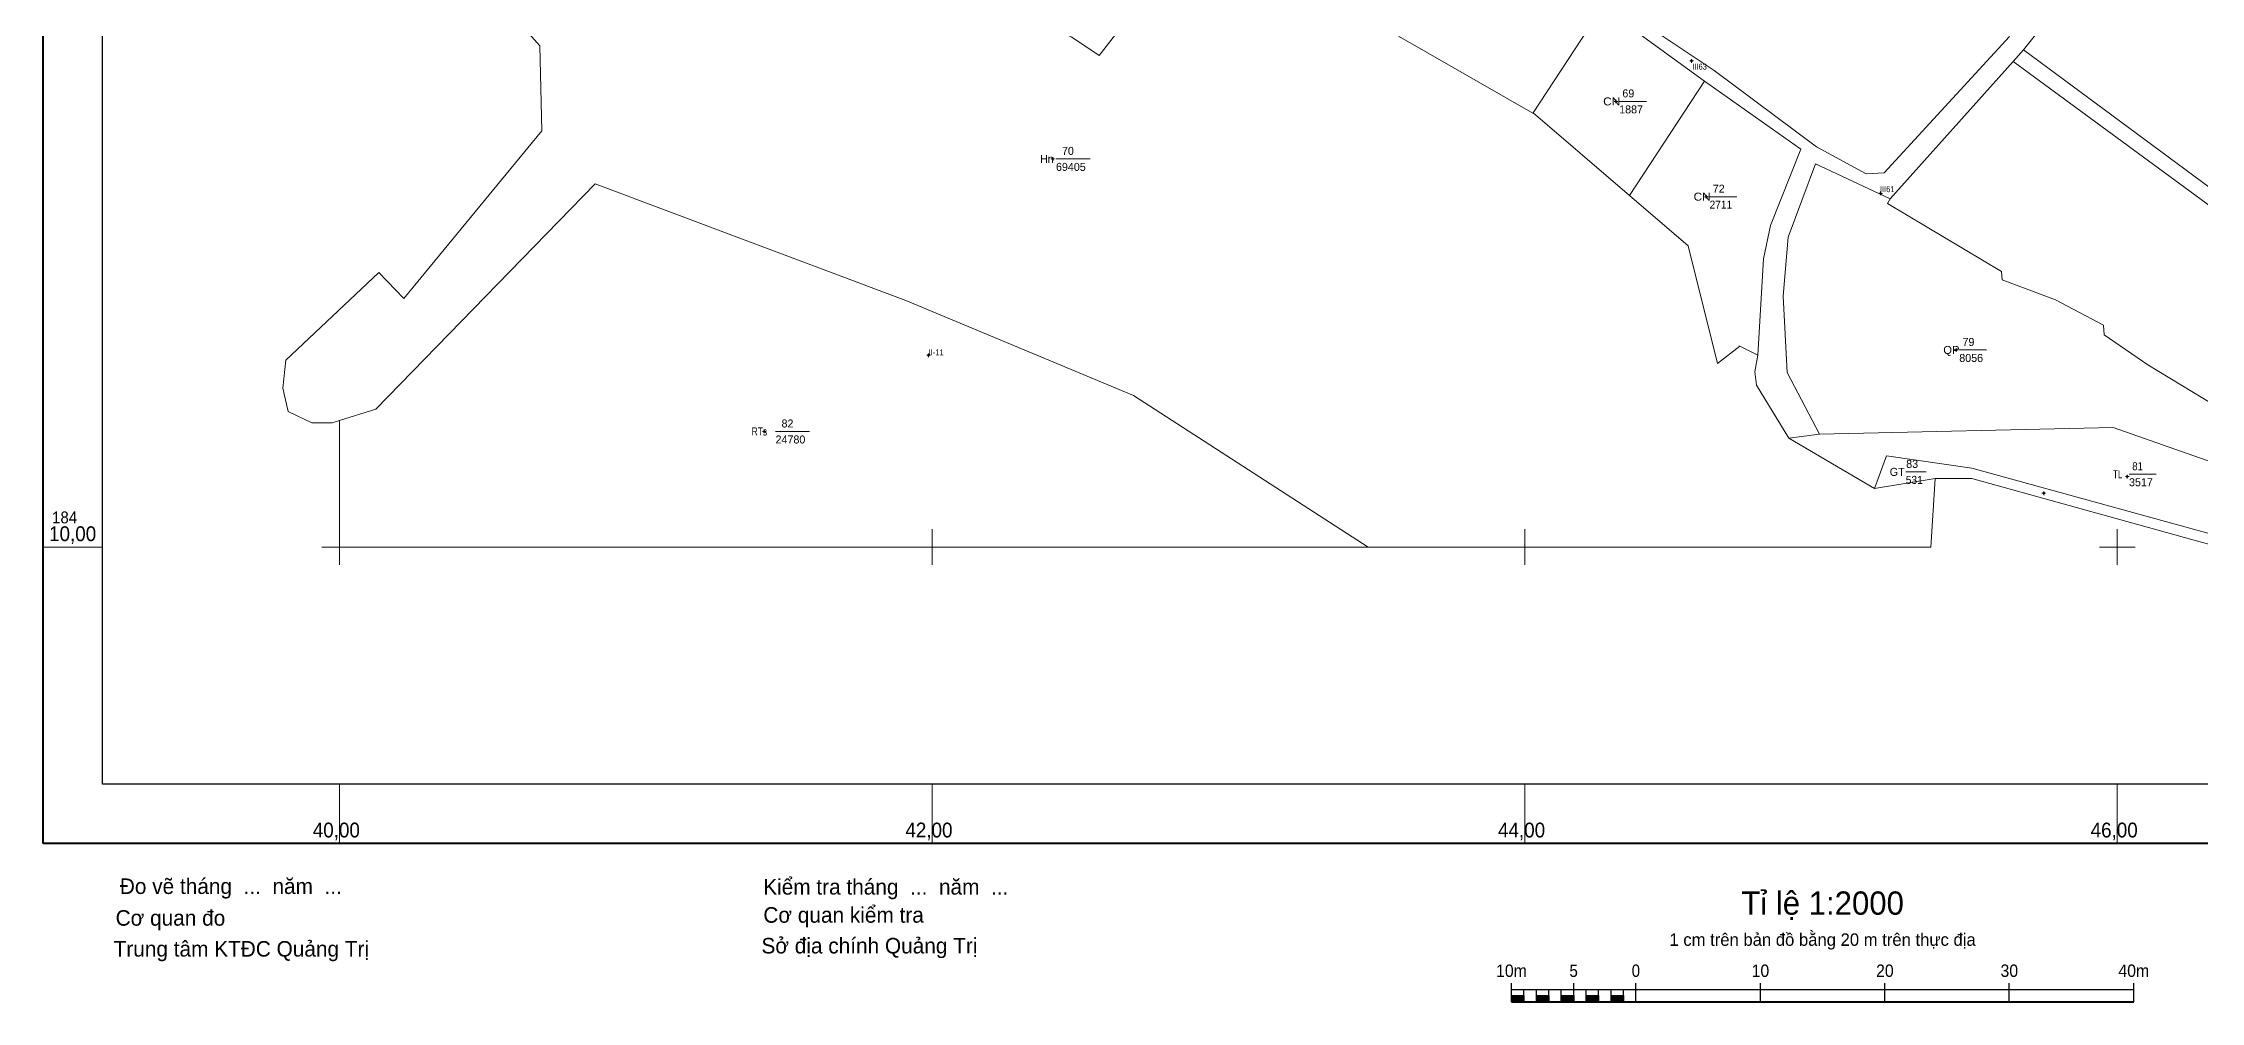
# Model space of a CAD drawing. Header units: metres. Extents: x 363900 to 365100, y 1840847 to 1842172.
# Drawn here: x 363900 to 364628, y 1840847 to 1841170 of the extents above; entities that cross this region are included whole.
import ezdxf
from ezdxf.enums import TextEntityAlignment as Align

# ---------------------------------------------------------------- set-up
doc = ezdxf.new("R2010")
doc.units = ezdxf.units.M
doc.header["$LTSCALE"] = 1.1
for name, color, linetype, lineweight in [('10', 7, 'Continuous', 13), ('11', 7, 'Continuous', 13), ('13', 7, 'Continuous', 13), ('34', 7, 'Continuous', 13), ('63', 7, 'Continuous', 13)]:
    doc.layers.add(name, color=color, linetype=linetype, lineweight=lineweight)
doc.layers.add('12', color=7, linetype='Continuous')

msp = doc.modelspace()

# ---------------------------------------------------------------- hatches: boundary and pattern name
at = {"layer": '10'}
for points in [[(364456.377, 1841164.049, 1), (364456.227, 1841164.049, 1)], [(364520.177, 1841119.362, 1), (364520.027, 1841119.362, 1)], [(364198.908, 1841064.707, 1), (364198.758, 1841064.707, 1)]]:
    msp.add_hatch(color=256, dxfattribs=at).paths.add_polyline_path(points)
at = {"layer": '11'}
for points in [[(364430.865, 1841150.39, 1), (364430.715, 1841150.39, 1)], [(364430.865, 1841150.39, 1), (364430.715, 1841150.39, 1)], [(364240.795, 1841130.99, 1), (364240.645, 1841130.99, 1)], [(364240.795, 1841130.99, 1), (364240.645, 1841130.99, 1)], [(364461.375, 1841118.24, 1), (364461.225, 1841118.24, 1)], [(364461.375, 1841118.24, 1), (364461.225, 1841118.24, 1)], [(364545.645, 1841066.51, 1), (364545.495, 1841066.51, 1)], [(364545.645, 1841066.51, 1), (364545.495, 1841066.51, 1)], [(364143.455, 1841039, 1), (364143.305, 1841039, 1)], [(364143.455, 1841039, 1), (364143.305, 1841039, 1)], [(364603.455, 1841023.8, 1), (364603.305, 1841023.8, 1)], [(364603.455, 1841023.8, 1), (364603.305, 1841023.8, 1)], [(364575.265, 1841018.16, 1), (364575.115, 1841018.16, 1)], [(364575.265, 1841018.16, 1), (364575.115, 1841018.16, 1)]]:
    msp.add_hatch(color=256, dxfattribs=at).paths.add_polyline_path(points)
at = {"layer": '63'}
for points in [[(364395.55, 1840846.52), (364395.55, 1840848.62), (364399.75, 1840848.62), (364399.75, 1840846.52)], [(364403.95, 1840846.52), (364403.95, 1840848.62), (364408.15, 1840848.62), (364408.15, 1840846.52)], [(364412.35, 1840846.52), (364412.35, 1840848.62), (364416.55, 1840848.62), (364416.55, 1840846.52)], [(364420.75, 1840846.52), (364420.75, 1840848.62), (364424.95, 1840848.62), (364424.95, 1840846.52)], [(364429.15, 1840846.52), (364429.15, 1840848.62), (364433.35, 1840848.62), (364433.35, 1840846.52)]]:
    msp.add_hatch(color=256, dxfattribs=at).paths.add_polyline_path(points)

# ---------------------------------------------------------------- linework, layer by layer
at = {"layer": '10'}
for p, q in [((364455.99, 1841164.05), (364455.68, 1841164.05)), ((364456.3, 1841164.67), (364456.3, 1841164.36)), ((364456.3, 1841163.74), (364456.3, 1841163.42)), ((364456.93, 1841164.05), (364456.61, 1841164.05)), ((364519.79, 1841119.36), (364519.48, 1841119.36)), ((364520.1, 1841119.99), (364520.1, 1841119.67)), ((364520.1, 1841119.05), (364520.1, 1841118.74)), ((364520.73, 1841119.36), (364520.41, 1841119.36)), ((364198.52, 1841064.71), (364198.21, 1841064.71)), ((364198.83, 1841065.33), (364198.83, 1841065.02)), ((364198.83, 1841064.39), (364198.83, 1841064.08)), ((364199.46, 1841064.71), (364199.15, 1841064.71))]:
    msp.add_line(p, q, dxfattribs=at)
for centre, radius in [((364456.302, 1841164.049), 0.312), ((364456.302, 1841164.049), 0.075), ((364520.102, 1841119.362), 0.312), ((364520.102, 1841119.362), 0.075), ((364198.833, 1841064.707), 0.312), ((364198.833, 1841064.707), 0.075)]:
    msp.add_circle(centre, radius, dxfattribs=at)
at = {"layer": '11'}
for p, q in [((364430.48, 1841150.39), (364430.16, 1841150.39)), ((364430.48, 1841150.39), (364430.16, 1841150.39)), ((364430.79, 1841151.02), (364430.79, 1841150.7)), ((364430.79, 1841151.02), (364430.79, 1841150.7)), ((364430.79, 1841150.08), (364430.79, 1841149.76)), ((364430.79, 1841150.08), (364430.79, 1841149.76)), ((364431.42, 1841150.39), (364431.1, 1841150.39)), ((364431.42, 1841150.39), (364431.1, 1841150.39)), ((364240.41, 1841130.99), (364240.1, 1841130.99)), ((364240.41, 1841130.99), (364240.1, 1841130.99)), ((364240.72, 1841131.62), (364240.72, 1841131.3)), ((364240.72, 1841131.62), (364240.72, 1841131.3)), ((364240.72, 1841130.68), (364240.72, 1841130.36)), ((364240.72, 1841130.68), (364240.72, 1841130.36)), ((364241.34, 1841130.99), (364241.03, 1841130.99)), ((364241.34, 1841130.99), (364241.03, 1841130.99)), ((364460.99, 1841118.24), (364460.68, 1841118.24)), ((364460.99, 1841118.24), (364460.68, 1841118.24)), ((364461.3, 1841118.86), (364461.3, 1841118.55)), ((364461.3, 1841118.86), (364461.3, 1841118.55)), ((364461.3, 1841117.93), (364461.3, 1841117.62)), ((364461.3, 1841117.93), (364461.3, 1841117.62)), ((364461.92, 1841118.24), (364461.61, 1841118.24)), ((364461.92, 1841118.24), (364461.61, 1841118.24)), ((364545.26, 1841066.51), (364544.94, 1841066.51)), ((364545.26, 1841066.51), (364544.94, 1841066.51)), ((364545.57, 1841067.14), (364545.57, 1841066.82)), ((364545.57, 1841067.14), (364545.57, 1841066.82)), ((364546.2, 1841066.51), (364545.88, 1841066.51)), ((364546.2, 1841066.51), (364545.88, 1841066.51)), ((364545.57, 1841066.2), (364545.57, 1841065.88)), ((364545.57, 1841066.2), (364545.57, 1841065.88)), ((364143.07, 1841039), (364142.76, 1841039)), ((364143.07, 1841039), (364142.76, 1841039)), ((364143.38, 1841039.62), (364143.38, 1841039.31)), ((364143.38, 1841039.62), (364143.38, 1841039.31)), ((364143.38, 1841038.69), (364143.38, 1841038.38)), ((364143.38, 1841038.69), (364143.38, 1841038.38)), ((364144, 1841039), (364143.69, 1841039)), ((364144, 1841039), (364143.69, 1841039)), ((364603.07, 1841023.8), (364602.76, 1841023.8)), ((364603.07, 1841023.8), (364602.76, 1841023.8)), ((364603.38, 1841024.42), (364603.38, 1841024.11)), ((364603.38, 1841024.42), (364603.38, 1841024.11)), ((364603.38, 1841023.49), (364603.38, 1841023.18)), ((364603.38, 1841023.49), (364603.38, 1841023.18)), ((364604, 1841023.8), (364603.69, 1841023.8)), ((364604, 1841023.8), (364603.69, 1841023.8)), ((364574.88, 1841018.16), (364574.56, 1841018.16)), ((364574.88, 1841018.16), (364574.56, 1841018.16)), ((364575.19, 1841018.78), (364575.19, 1841018.47)), ((364575.19, 1841018.78), (364575.19, 1841018.47)), ((364575.19, 1841017.85), (364575.19, 1841017.54)), ((364575.19, 1841017.85), (364575.19, 1841017.54)), ((364575.82, 1841018.16), (364575.5, 1841018.16)), ((364575.82, 1841018.16), (364575.5, 1841018.16))]:
    msp.add_line(p, q, dxfattribs=at)
for points in [[(364430.79, 1841150.7), (364430.48, 1841150.39), (364430.79, 1841150.08), (364431.1, 1841150.39)], [(364430.79, 1841150.7), (364430.48, 1841150.39), (364430.79, 1841150.08), (364431.1, 1841150.39)], [(364240.72, 1841131.3), (364240.41, 1841130.99), (364240.72, 1841130.68), (364241.03, 1841130.99)], [(364240.72, 1841131.3), (364240.41, 1841130.99), (364240.72, 1841130.68), (364241.03, 1841130.99)], [(364461.3, 1841118.55), (364460.99, 1841118.24), (364461.3, 1841117.93), (364461.61, 1841118.24)], [(364461.3, 1841118.55), (364460.99, 1841118.24), (364461.3, 1841117.93), (364461.61, 1841118.24)], [(364545.57, 1841066.82), (364545.26, 1841066.51), (364545.57, 1841066.2), (364545.88, 1841066.51)], [(364545.57, 1841066.82), (364545.26, 1841066.51), (364545.57, 1841066.2), (364545.88, 1841066.51)], [(364143.38, 1841039.31), (364143.07, 1841039), (364143.38, 1841038.69), (364143.69, 1841039)], [(364143.38, 1841039.31), (364143.07, 1841039), (364143.38, 1841038.69), (364143.69, 1841039)], [(364603.38, 1841024.11), (364603.07, 1841023.8), (364603.38, 1841023.49), (364603.69, 1841023.8)], [(364603.38, 1841024.11), (364603.07, 1841023.8), (364603.38, 1841023.49), (364603.69, 1841023.8)], [(364575.19, 1841018.47), (364574.88, 1841018.16), (364575.19, 1841017.85), (364575.5, 1841018.16)], [(364575.19, 1841018.47), (364574.88, 1841018.16), (364575.19, 1841017.85), (364575.5, 1841018.16)]]:
    msp.add_lwpolyline(points, close=True, dxfattribs=at)
for centre in [(364430.79, 1841150.39), (364430.79, 1841150.39), (364240.72, 1841130.99), (364240.72, 1841130.99), (364461.3, 1841118.24), (364461.3, 1841118.24), (364545.57, 1841066.51), (364545.57, 1841066.51), (364143.38, 1841039), (364143.38, 1841039), (364603.38, 1841023.8), (364603.38, 1841023.8), (364575.19, 1841018.16), (364575.19, 1841018.16)]:
    msp.add_circle(centre, 0.075, dxfattribs=at)
at = {"layer": '13'}
for p, q in [((364431.89, 1841150.39), (364441.07, 1841150.39)), ((364241.82, 1841130.99), (364253.3, 1841130.99)), ((364462.4, 1841118.24), (364471.58, 1841118.24)), ((364546.67, 1841066.51), (364555.85, 1841066.51)), ((364147.18, 1841039), (364158.66, 1841039)), ((364528.61, 1841025.36), (364535.5, 1841025.36)), ((364603.96, 1841024.57), (364613.14, 1841024.57))]:
    msp.add_line(p, q, dxfattribs=at)
at = {"layer": '34'}
for p, q in [((364402.86, 1841146.58), (364426.24, 1841182.19)), ((364460.7, 1841157.23), (364426.24, 1841182.19)), ((364564.8, 1841163.8), (364523.39, 1841117.53)), ((364460.7, 1841157.23), (364435.36, 1841118.61)), ((364402.86, 1841146.58), (364435.36, 1841118.61)), ((364499.45, 1841038.08), (364489.11, 1841036.73))]:
    msp.add_line(p, q, dxfattribs=at)
for points in [[(364031.66, 1841318.12), (364022.59, 1841320.22), (363996.89, 1841318.01), (364000, 1841308.84), (364001.88, 1841303.29), (363965.46, 1841287.6), (363969.16, 1841265.83), (363988.85, 1841257.66), (364067.63, 1841169.14), (364068.31, 1841140.51), (364021.71, 1841083.82), (364013.27, 1841092.61), (363981.92, 1841063.07), (363980.85, 1841053.65), (363982.74, 1841045.71), (363990.69, 1841041.93), (363997.51, 1841041.93), (364000, 1841042.7)], [(364412.66, 1841296.27), (364362.55, 1841234.41), (364428.14, 1841184.77), (364463.99, 1841160.85), (364498.47, 1841135.1), (364515.26, 1841125.99), (364521.27, 1841126.33), (364563.67, 1841172.28)], [(364927.73, 1840955.09), (364717.68, 1841122.79), (364606.02, 1841214.93), (364568.39, 1841167.81)], [(364264.32, 1841175.97), (364256.41, 1841165.87), (364247.16, 1841172.07), (364174.6, 1841205.8)], [(364357.38, 1841172.43), (364402.79, 1841146.47), (364402.86, 1841146.58)], [(364795.29, 1841000), (364568.39, 1841167.81), (364564.8, 1841163.8)], [(364709.42, 1841000), (364770.18, 1840961.11), (364790.45, 1840998.28), (364788.11, 1841000), (364564.8, 1841163.8)], [(364478.68, 1841064.75), (364480.63, 1841097.27), (364482.95, 1841108.53), (364493.19, 1841134.24), (364460.7, 1841157.23)], [(364499.45, 1841038.08), (364488.57, 1841058.85), (364487.26, 1841084.69), (364488.92, 1841104.55), (364498.17, 1841129.3), (364523.39, 1841117.53)], [(364347.21, 1841000), (364268.01, 1841051.12), (364191.16, 1841083.18), (364086.27, 1841122.59), (364012.26, 1841046.49), (364000, 1841042.7)], [(364435.36, 1841118.61), (364455.12, 1841101.6), (364465.03, 1841061.93), (364472.65, 1841067.76), (364478.68, 1841064.75)], [(364646.98, 1841023.31), (364648.63, 1841029.49), (364659.88, 1841023.05), (364662.78, 1841029.87), (364643.75, 1841041.2), (364610.35, 1841061.5), (364595.52, 1841071.58), (364595.38, 1841074.9), (364579.19, 1841083.37), (364561.16, 1841090.21), (364560.89, 1841093.03), (364522.43, 1841115.92), (364523.39, 1841117.53)], [(364489.11, 1841036.73), (364478.28, 1841054.59), (364477.71, 1841059.1), (364478.68, 1841064.75)], [(364000, 1841042.7), (364000, 1841000), (364347.21, 1841000)], [(364646.98, 1841023.31), (364598.57, 1841040.29), (364499.45, 1841038.08)], [(364347.21, 1841000), (364537.05, 1841000), (364538.51, 1841023.11), (364518.08, 1841019.77), (364489.11, 1841036.73)], [(364646.78, 1841000), (364635.04, 1841003.49), (364550.85, 1841026.66), (364522.07, 1841030.74), (364518.08, 1841019.77)], [(364646.78, 1841000), (364634, 1841000.02), (364550.9, 1841023.1), (364538.51, 1841023.11)]]:
    msp.add_lwpolyline(points, dxfattribs=at)
at = {"layer": '63'}
for p, q in [((364000, 1840994), (364000, 1841006)), ((364200, 1840994), (364200, 1841006)), ((364400, 1840994), (364400, 1841006)), ((364600, 1840994), (364600, 1841006)), ((363900, 1841000), (363920, 1841000)), ((363994, 1841000), (364006, 1841000)), ((364194, 1841000), (364206, 1841000)), ((364394, 1841000), (364406, 1841000)), ((364594, 1841000), (364606, 1841000)), ((364000, 1840900), (364000, 1840920)), ((364200, 1840900), (364200, 1840920)), ((364400, 1840900), (364400, 1840920)), ((364600, 1840900), (364600, 1840920))]:
    msp.add_line(p, q, dxfattribs=at)
at = {"layer": '63', "lineweight": 25}
for p, q in [((364395.55, 1840846.52), (364395.55, 1840852.82)), ((364395.55, 1840850.72), (364605.57, 1840850.72)), ((364395.55, 1840846.52), (364395.55, 1840850.72)), ((364399.75, 1840846.52), (364399.75, 1840850.72)), ((364403.95, 1840846.52), (364403.95, 1840850.72)), ((364408.15, 1840846.52), (364408.15, 1840850.72)), ((364412.35, 1840846.52), (364412.35, 1840850.72)), ((364416.55, 1840846.52), (364416.55, 1840852.82)), ((364416.55, 1840846.52), (364416.55, 1840850.72)), ((364420.75, 1840846.52), (364420.75, 1840850.72)), ((364424.95, 1840846.52), (364424.95, 1840850.72)), ((364429.15, 1840846.52), (364429.15, 1840850.72)), ((364433.35, 1840846.52), (364433.35, 1840850.72)), ((364437.55, 1840846.52), (364437.55, 1840852.82)), ((364479.56, 1840846.52), (364479.56, 1840852.82)), ((364521.56, 1840846.52), (364521.56, 1840852.82)), ((364563.56, 1840846.52), (364563.56, 1840852.82)), ((364605.57, 1840846.52), (364605.57, 1840852.82))]:
    msp.add_line(p, q, dxfattribs=at)
at = {"layer": '63', "lineweight": 40}
msp.add_line((364395.55, 1840846.52), (364605.57, 1840846.52), dxfattribs=at)
msp.add_lwpolyline([(363900, 1840900), (363900, 1842100), (365100, 1842100), (365100, 1840900)], close=True, dxfattribs=at)
at = {"layer": '63', "lineweight": 25}
for points in [[(363920, 1840920), (363920, 1842080), (365080, 1842080), (365080, 1840920)], [(364395.55, 1840846.52), (364395.55, 1840848.62), (364399.75, 1840848.62), (364399.75, 1840846.52)], [(364403.95, 1840846.52), (364403.95, 1840848.62), (364408.15, 1840848.62), (364408.15, 1840846.52)], [(364412.35, 1840846.52), (364412.35, 1840848.62), (364416.55, 1840848.62), (364416.55, 1840846.52)], [(364420.75, 1840846.52), (364420.75, 1840848.62), (364424.95, 1840848.62), (364424.95, 1840846.52)], [(364429.15, 1840846.52), (364429.15, 1840848.62), (364433.35, 1840848.62), (364433.35, 1840846.52)]]:
    msp.add_lwpolyline(points, close=True, dxfattribs=at)

# ---------------------------------------------------------------- texts
at = {"layer": '12', "width": 0.95}
for s, p in [('III63 ', (364456.54, 1841161.12)), ('III61 ', (364519.86, 1841119.76)), ('II-11 ', (364198.83, 1841064.71))]:
    msp.add_text(s, height=2, dxfattribs=at).set_placement(p)
at = {"layer": '13'}
for s, p in [('69', (364432.97, 1841151.74)), ('1887', (364431.89, 1841146.34)), ('Hn', (364236.42, 1841129.64)), ('70', (364243.84, 1841132.34)), ('69405', (364241.82, 1841126.94)), ('72', (364463.48, 1841119.59)), ('79', (364547.75, 1841067.86)), ('8056', (364546.67, 1841062.46)), ('24780', (364147.18, 1841034.95)), ('82', (364149.2, 1841040.35)), ('GT', (364523.21, 1841024.01)), ('83', (364528.75, 1841026.71)), ('3517', (364603.96, 1841020.52))]:
    msp.add_text(s, height=2.7, dxfattribs=at).set_placement(p)
for s, width, p in [('CN', 1.1, (364426.49, 1841149.04)), ('CN', 1.1, (364457, 1841116.89)), ('2711', 0.95, (364462.4, 1841114.19)), ('QP', 1.05, (364541.27, 1841065.16)), ('RTs', 0.8, (364139.08, 1841037.65)), ('531', 0.95, (364528.61, 1841021.31)), ('TL', 0.75, (364598.56, 1841023.22)), ('81', 0.9, (364605.04, 1841025.92))]:
    msp.add_text(s, height=2.7, dxfattribs=dict(at, width=width)).set_placement(p)
at = {"layer": '63', "width": 0.95}
for s, height, p in [('184', 4, (363903, 1841008)), ('10,00', 5, (363902, 1841002)), ('40,00', 5, (363991, 1840902)), ('42,00', 5, (364191, 1840902)), ('44,00', 5, (364391, 1840902)), ('46,00', 5, (364591, 1840902))]:
    msp.add_text(s, height=height, dxfattribs=at).set_placement(p)
at = {"layer": '63'}
for s, p in [('Đo vẽ tháng  ...  năm  ...', (363925.88, 1840882.92)), ('Kiểm tra tháng  ...  năm  ...', (364143.01, 1840882.7)), ('Cơ quan đo', (363924.46, 1840872.22)), ('Cơ quan kiểm tra', (364143.06, 1840873.22)), ('Trung tâm KTĐC Quảng Trị', (363923.78, 1840861.78)), ('Sở địa chính Quảng Trị', (364142.42, 1840862.84))]:
    msp.add_text(s, height=5.25, dxfattribs=at).set_placement(p)
for s, height, p in [('Tỉ lệ 1:2000', 7.855, (364500.535, 1840875.92)), ('1 cm trên bản đồ bằng 20 m trên thực địa', 4.2, (364500.53, 1840865.42))]:
    msp.add_text(s, height=height, dxfattribs=at).set_placement(p, align=Align.CENTER)
for s, width, p in [('10m', 0.95, (364395.535, 1840854.92)), ('5', 0.9, (364416.53, 1840854.92)), ('0', 0.9, (364437.53, 1840854.92)), ('10', 0.95, (364479.56, 1840854.92)), ('20', 0.95, (364521.56, 1840854.92)), ('30', 0.95, (364563.56, 1840854.92)), ('40m', 0.95, (364605.555, 1840854.92))]:
    msp.add_text(s, height=4.2, dxfattribs=dict(at, width=width)).set_placement(p, align=Align.CENTER)

doc.saveas('drawing.dxf')
